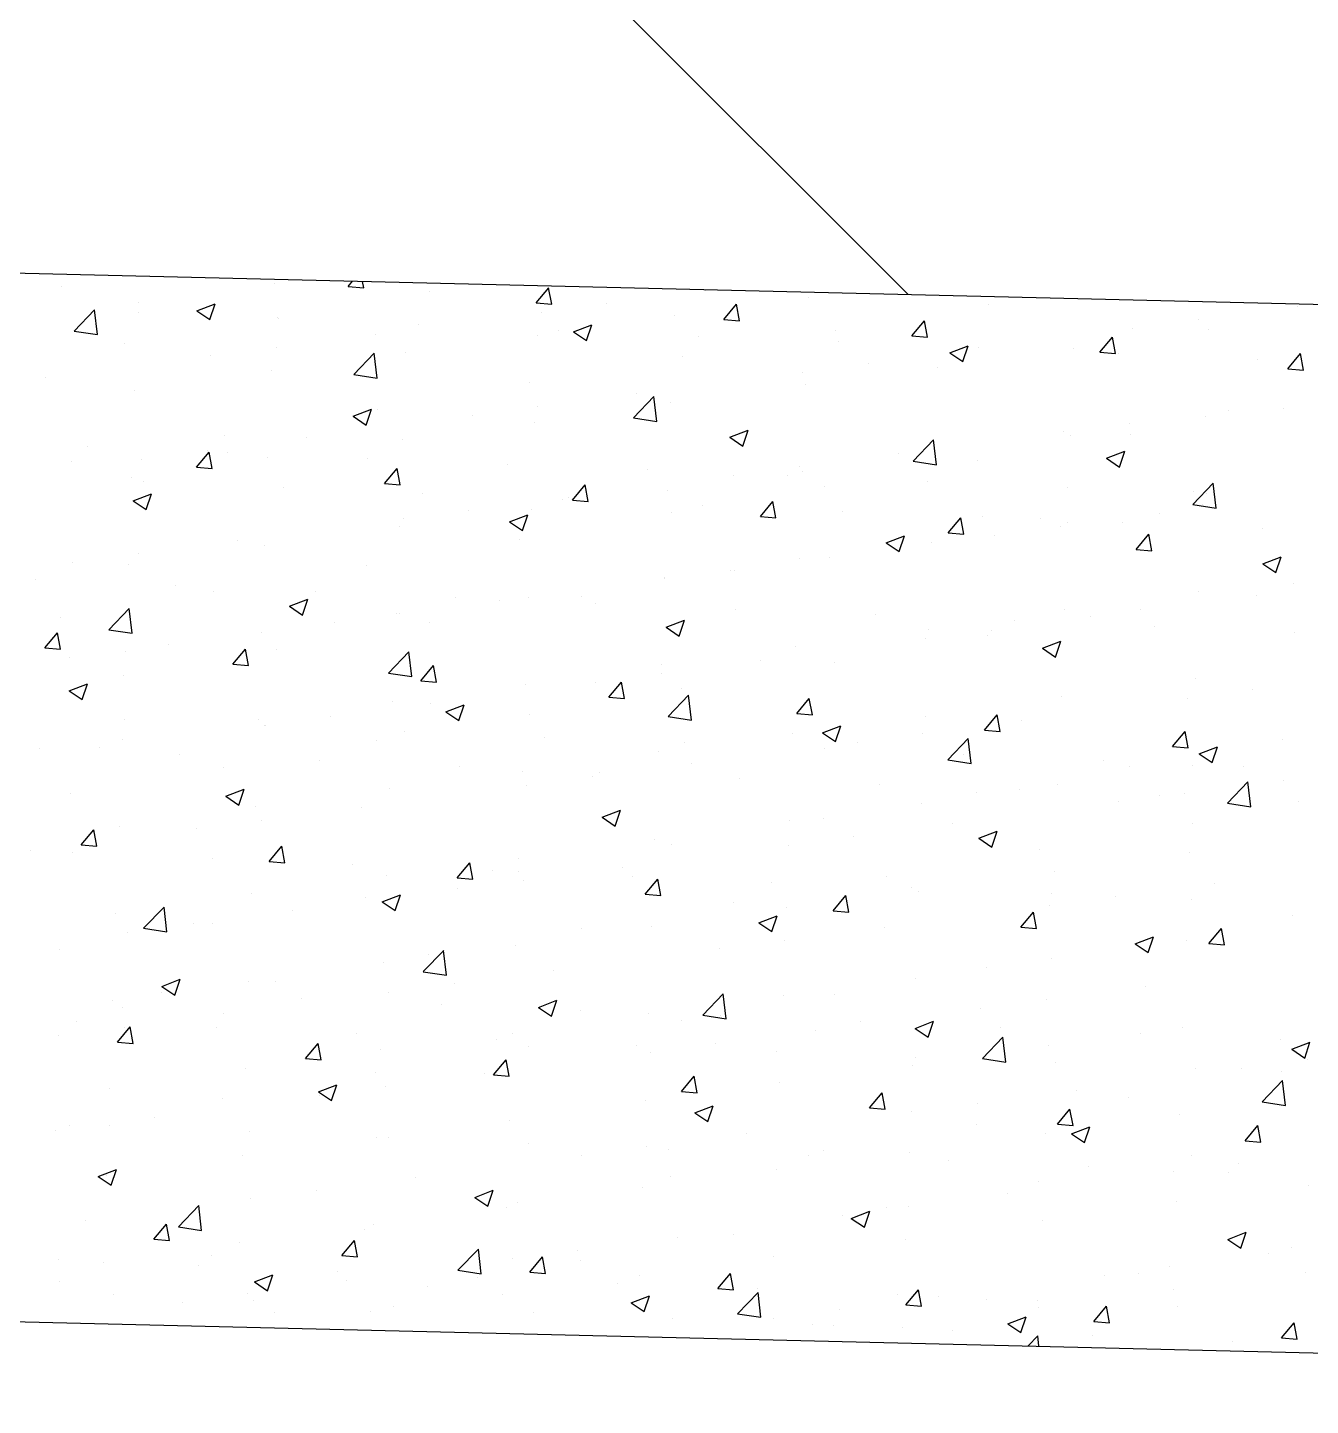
# Model space of a CAD drawing. Header units: millimetres. Extents: x 331487 to 517269, y 198509 to 399936.
# Drawn here: x 420091 to 420580, y 361677 to 362203 of the extents above; entities that cross this region are included whole.
import ezdxf

# ---------------------------------------------------------------- set-up
doc = ezdxf.new("R2010")
doc.units = ezdxf.units.MM
doc.header["$MEASUREMENT"] = 0
doc.layers.add('BEAM', color=1, linetype='Continuous', lineweight=5)
doc.layers.add('COLUMN', color=6, linetype='Continuous')

msp = doc.modelspace()

# ---------------------------------------------------------------- linework, layer by layer
at = {"layer": 'BEAM', "color": 253, "linetype": 'Continuous', "ltscale": 750}
msp.add_line((420426.9, 362100.77), (419727.04, 362800.63), dxfattribs=at)
at = {"layer": 'COLUMN'}
for p, q in [((383205.67, 362995.95), (421414.41, 362077.02)), ((382805.67, 362605.45), (421418.84, 361676.8))]:
    msp.add_line(p, q, dxfattribs=at)
at = {"layer": 'COLUMN', "color": 2, "linetype": 'Continuous'}
for p, q in [((420185.05, 362105.03), (420185.05, 362105.03)), ((420213.22, 362103.82), (420214.94, 362105.87)), ((420219.19, 362103.29), (420218.74, 362105.78)), ((420103.84, 362103.96), (420103.84, 362103.96)), ((420213.22, 362103.82), (420219.2, 362103.29)), ((420244.44, 362102.03), (420244.44, 362102.03)), ((420284.95, 362097.54), (420289.77, 362103.29)), ((420290.92, 362097.01), (420289.76, 362103.28)), ((420349.76, 362102.28), (420349.76, 362102.28)), ((420388.97, 362099.72), (420388.97, 362099.72)), ((420108.67, 362086.82), (420116.46, 362094.93)), ((420117.56, 362085.43), (420116.45, 362094.93)), ((420133.11, 362097.53), (420133.11, 362097.53)), ((420155.48, 362094.54), (420162.48, 362097.23)), ((420155.48, 362094.54), (420160.46, 362091.18)), ((420160.45, 362091.18), (420162.48, 362097.22)), ((420284.95, 362097.54), (420290.92, 362097.02)), ((420311.89, 362097.29), (420311.89, 362097.29)), ((420356.67, 362091.27), (420361.49, 362097.01)), ((420362.65, 362090.74), (420361.49, 362097.01)), ((420457.58, 362097.06), (420457.58, 362097.06)), ((420575.58, 362096.03), (420575.58, 362096.03)), ((420133.4, 362093.93), (420133.4, 362093.93)), ((420186.12, 362092.02), (420186.12, 362092.02)), ((420186.78, 362091.68), (420186.78, 362091.68)), ((420240.16, 362089.42), (420240.16, 362089.42)), ((420286.86, 362093.99), (420286.86, 362093.99)), ((420299.19, 362086.53), (420306.2, 362089.22)), ((420304.16, 362083.17), (420306.19, 362089.22)), ((420337.63, 362092.68), (420337.63, 362092.68)), ((420356.67, 362091.27), (420362.65, 362090.74)), ((420428.4, 362084.99), (420433.22, 362090.74)), ((420434.37, 362084.46), (420433.22, 362090.73)), ((420537.71, 362091.04), (420537.71, 362091.04)), ((420108.66, 362086.81), (420117.56, 362085.43)), ((420223.7, 362085.68), (420223.7, 362085.68)), ((420285.69, 362085.18), (420285.69, 362085.18)), ((420293.55, 362087.17), (420293.55, 362087.17)), ((420299.19, 362086.53), (420304.17, 362083.17)), ((420346.93, 362084.91), (420346.93, 362084.91)), ((420399.26, 362087.05), (420399.26, 362087.05)), ((420428.4, 362084.99), (420434.37, 362084.47)), ((420500.12, 362078.72), (420504.94, 362084.46)), ((420506.1, 362078.19), (420504.94, 362084.45)), ((420512.67, 362087.75), (420512.67, 362087.75)), ((420541.55, 362087.37), (420541.55, 362087.37)), ((420127.8, 362082.01), (420127.8, 362082.01)), ((420185.83, 362080.69), (420185.83, 362080.69)), ((420235.18, 362078.78), (420235.18, 362078.78)), ((420400.31, 362082.66), (420400.31, 362082.66)), ((420442.91, 362078.52), (420449.91, 362081.21)), ((420442.91, 362078.52), (420447.88, 362075.16)), ((420447.88, 362075.16), (420449.91, 362081.21)), ((420449.52, 362079.43), (420449.52, 362079.43)), ((420453.69, 362080.4), (420453.69, 362080.4)), ((420490.2, 362080.33), (420490.2, 362080.33)), ((420500.12, 362078.72), (420506.1, 362078.19)), ((420160.79, 362077.4), (420160.79, 362077.4)), ((420215.39, 362070.26), (420223.18, 362078.38)), ((420224.28, 362068.88), (420223.18, 362078.38)), ((420340.95, 362077.04), (420340.95, 362077.04)), ((420411.65, 362074.44), (420411.65, 362074.44)), ((420507.08, 362078.15), (420507.08, 362078.15)), ((420560.46, 362075.89), (420560.46, 362075.89)), ((420571.85, 362072.44), (420576.67, 362078.19)), ((420577.82, 362071.91), (420576.67, 362078.18)), ((420097.64, 362069.08), (420097.64, 362069.08)), ((420183.83, 362071.74), (420183.83, 362071.74)), ((420215.39, 362070.26), (420224.28, 362068.88)), ((420386.61, 362071.15), (420386.61, 362071.15)), ((420438.26, 362072.83), (420438.26, 362072.83)), ((420571.85, 362072.44), (420577.83, 362071.92)), ((420131.89, 362064.24), (420131.89, 362064.24)), ((420282.63, 362067.03), (420282.63, 362067.03)), ((420323.46, 362062.83), (420323.46, 362062.83)), ((420387.75, 362066.43), (420387.75, 362066.43)), ((420285.58, 362057.85), (420285.58, 362057.85)), ((420322.11, 362053.71), (420329.9, 362061.83)), ((420331, 362052.33), (420329.9, 362061.83)), ((420336.41, 362059.39), (420336.41, 362059.39)), ((420215.17, 362054.28), (420222.17, 362056.96)), ((420215.17, 362054.28), (420220.15, 362050.92)), ((420220.14, 362050.92), (420222.17, 362056.96)), ((420224.31, 362057.02), (420224.31, 362057.02)), ((420260.55, 362054.55), (420260.55, 362054.55)), ((420322.11, 362053.71), (420331, 362052.33)), ((420540.33, 362054.08), (420540.33, 362054.08)), ((420549.27, 362056.59), (420549.27, 362056.59)), ((420570.09, 362057.42), (420570.09, 362057.42)), ((420165.99, 362047.01), (420165.99, 362047.01)), ((420284.47, 362051.89), (420284.47, 362051.89)), ((420358.88, 362046.27), (420365.89, 362048.95)), ((420363.86, 362042.91), (420365.88, 362048.95)), ((420486.37, 362048.3), (420486.37, 362048.3)), ((420488.99, 362047.04), (420488.99, 362047.04)), ((420511.4, 362051.6), (420511.4, 362051.6)), ((420511.77, 362047.41), (420511.77, 362047.41)), ((420113.93, 362042.83), (420113.93, 362042.83)), ((420197.4, 362046.24), (420197.4, 362046.24)), ((420233.96, 362045.49), (420233.96, 362045.49)), ((420358.88, 362046.27), (420363.86, 362042.91)), ((420428.84, 362037.16), (420436.63, 362045.28)), ((420437.73, 362035.78), (420436.62, 362045.27)), ((420107.67, 362037), (420107.67, 362037)), ((420134.49, 362037.96), (420134.49, 362037.96)), ((420155.37, 362034.87), (420160.19, 362040.62)), ((420159.52, 362041.25), (420159.52, 362041.25)), ((420161.34, 362034.34), (420160.19, 362040.61)), ((420167.31, 362040.58), (420167.31, 362040.58)), ((420182.62, 362038.45), (420182.62, 362038.45)), ((420220.69, 362038.32), (420220.69, 362038.32)), ((420423.21, 362039.99), (420423.21, 362039.99)), ((420428.83, 362037.16), (420437.73, 362035.78)), ((420437.05, 362039.54), (420437.05, 362039.54)), ((420453.45, 362037.4), (420453.45, 362037.4)), ((420502.6, 362038.26), (420509.6, 362040.95)), ((420502.6, 362038.26), (420507.57, 362034.9)), ((420507.57, 362034.9), (420509.6, 362040.94)), ((420155.37, 362034.87), (420161.35, 362034.35)), ((420227.09, 362028.6), (420231.92, 362034.34)), ((420233.07, 362028.07), (420231.91, 362034.34)), ((420274.07, 362036.07), (420274.07, 362036.07)), ((420327.45, 362033.81), (420327.45, 362033.81)), ((420360.31, 362031.71), (420360.31, 362031.71)), ((420380.84, 362031.56), (420380.84, 362031.56)), ((420385.34, 362035), (420385.34, 362035)), ((420386.54, 362033.14), (420386.54, 362033.14)), ((420130.68, 362030.95), (420130.68, 362030.95)), ((420135.01, 362029.4), (420135.01, 362029.4)), ((420188.39, 362027.15), (420188.39, 362027.15)), ((420227.09, 362028.6), (420233.07, 362028.07)), ((420298.82, 362022.32), (420303.64, 362028.07)), ((420304.8, 362021.79), (420303.64, 362028.06)), ((420335.19, 362026.1), (420335.19, 362026.1)), ((420395.14, 362027.39), (420395.14, 362027.39)), ((420434.22, 362029.3), (420434.22, 362029.3)), ((420487.6, 362027.05), (420487.6, 362027.05)), ((420535.56, 362020.61), (420543.35, 362028.73)), ((420544.45, 362019.23), (420543.35, 362028.72)), ((420131.15, 362022.02), (420138.15, 362024.71)), ((420131.15, 362022.02), (420136.12, 362018.67)), ((420136.12, 362018.67), (420138.15, 362024.71)), ((420241.78, 362024.89), (420241.78, 362024.89)), ((420295.16, 362022.64), (420295.16, 362022.64)), ((420297.15, 362023.39), (420297.15, 362023.39)), ((420298.82, 362022.32), (420304.8, 362021.8)), ((420370.55, 362016.05), (420375.37, 362021.79)), ((420376.52, 362015.52), (420375.37, 362021.79)), ((420535.73, 362025.45), (420535.73, 362025.45)), ((420539.12, 362020.79), (420539.12, 362020.79)), ((420540.98, 362024.79), (420540.98, 362024.79)), ((420259.28, 362018.41), (420259.28, 362018.41)), ((420274.86, 362014.01), (420281.86, 362016.7)), ((420279.83, 362010.66), (420281.86, 362016.7)), ((420283.26, 362018.6), (420283.26, 362018.6)), ((420336.82, 362017.38), (420336.82, 362017.38)), ((420348.54, 362020.38), (420348.54, 362020.38)), ((420370.55, 362016.05), (420376.52, 362015.52)), ((420401.92, 362018.12), (420401.92, 362018.12)), ((420442.27, 362009.77), (420447.09, 362015.52)), ((420448.25, 362009.24), (420447.09, 362015.51)), ((420455.3, 362015.87), (420455.3, 362015.87)), ((420477.42, 362015.44), (420477.42, 362015.44)), ((420522.97, 362017.15), (420522.97, 362017.15)), ((420535.56, 362020.6), (420544.45, 362019.22)), ((420232.75, 362012.2), (420232.75, 362012.2)), ((420234.24, 362015.11), (420234.24, 362015.11)), ((420274.86, 362014.01), (420279.84, 362010.66)), ((420485.09, 362012.16), (420485.09, 362012.16)), ((420487.77, 362013.75), (420487.77, 362013.75)), ((420508.69, 362013.61), (420508.69, 362013.61)), ((420562.07, 362011.36), (420562.07, 362011.36)), ((420171.09, 362006.8), (420171.09, 362006.8)), ((420181.4, 362005.16), (420181.4, 362005.16)), ((420278.5, 362007.37), (420278.5, 362007.37)), ((420418.58, 362006.01), (420425.58, 362008.69)), ((420418.58, 362006.01), (420423.55, 362002.65)), ((420419.1, 362005.43), (420419.1, 362005.43)), ((420423.55, 362002.65), (420425.57, 362008.69)), ((420435.83, 362006.25), (420435.83, 362006.25)), ((420442.27, 362009.77), (420448.25, 362009.25)), ((420460.06, 362008.86), (420460.06, 362008.86)), ((420514, 362003.5), (420518.82, 362009.24)), ((420519.97, 362002.97), (420518.82, 362009.24)), ((420133.22, 362001.81), (420133.22, 362001.81)), ((420385.32, 361999.85), (420385.32, 361999.85)), ((420396.91, 362000.55), (420396.91, 362000.55)), ((420514, 362003.5), (420519.98, 362002.97)), ((420562.29, 361998), (420569.29, 362000.68)), ((420567.26, 361994.64), (420569.29, 362000.68)), ((420108.18, 361998.52), (420108.18, 361998.52)), ((420129.46, 361997.66), (420129.46, 361997.66)), ((420220.18, 361997.36), (420220.18, 361997.36)), ((420359.03, 361995.56), (420359.03, 361995.56)), ((420360.78, 361995.42), (420360.78, 361995.42)), ((420562.29, 361998), (420567.26, 361994.64)), ((420094.03, 361992), (420094.03, 361992)), ((420147.41, 361989.75), (420147.41, 361989.75)), ((420333.98, 361992.81), (420333.98, 361992.81)), ((420334, 361992.27), (420334, 361992.27)), ((420573.93, 361990.46), (420573.93, 361990.46)), ((420161.86, 361987.35), (420161.86, 361987.35)), ((420190.84, 361981.76), (420197.84, 361984.45)), ((420195.81, 361978.4), (420197.84, 361984.45)), ((420200.8, 361987.49), (420200.8, 361987.49)), ((420254.18, 361985.24), (420254.18, 361985.24)), ((420270.84, 361983.95), (420270.84, 361983.95)), ((420282.04, 361985.31), (420282.04, 361985.31)), ((420302.46, 361985.41), (420302.46, 361985.41)), ((420537.9, 361987.5), (420537.9, 361987.5)), ((420559.82, 361986.02), (420559.82, 361986.02)), ((420121.92, 361972.85), (420129.71, 361980.97)), ((420130.81, 361971.47), (420129.71, 361980.97)), ((420190.84, 361981.76), (420195.81, 361978.41)), ((420231.53, 361978.91), (420231.53, 361978.91)), ((420232.97, 361978.97), (420232.97, 361978.97)), ((420307.56, 361982.98), (420307.56, 361982.98)), ((420360.94, 361980.73), (420360.94, 361980.73)), ((420486.56, 361980.46), (420486.56, 361980.46)), ((420515.61, 361980.45), (420515.61, 361980.45)), ((420103.54, 361977.34), (420103.54, 361977.34)), ((420207.94, 361975.67), (420207.94, 361975.67)), ((420244.14, 361975.4), (420244.14, 361975.4)), ((420334.55, 361973.75), (420341.55, 361976.44)), ((420334.55, 361973.75), (420339.53, 361970.4)), ((420339.52, 361970.4), (420341.55, 361976.44)), ((420414.32, 361978.47), (420414.32, 361978.47)), ((420467.71, 361976.22), (420467.71, 361976.22)), ((420496.66, 361977.7), (420496.66, 361977.7)), ((420521.09, 361973.96), (420521.09, 361973.96)), ((420097.52, 361965.93), (420102.34, 361971.67)), ((420103.49, 361965.4), (420102.34, 361971.67)), ((420121.92, 361972.85), (420130.81, 361971.47)), ((420180.19, 361971.87), (420180.19, 361971.87)), ((420433.75, 361969.42), (420433.75, 361969.42)), ((420434.62, 361972.96), (420434.62, 361972.96)), ((420457.29, 361970.44), (420457.29, 361970.44)), ((420458.79, 361972.72), (420458.79, 361972.72)), ((420478.27, 361965.74), (420485.27, 361968.43)), ((420483.24, 361962.39), (420485.26, 361968.43)), ((420574.47, 361971.7), (420574.47, 361971.7)), ((420097.52, 361965.93), (420103.5, 361965.41)), ((420128.25, 361964.37), (420128.25, 361964.37)), ((420144.78, 361967.36), (420144.78, 361967.36)), ((420169.24, 361959.65), (420174.06, 361965.4)), ((420175.22, 361959.12), (420174.06, 361965.39)), ((420185.82, 361965.39), (420185.82, 361965.39)), ((420228.65, 361956.3), (420236.44, 361964.42)), ((420237.54, 361954.92), (420236.43, 361964.41)), ((420384.11, 361966.56), (420384.11, 361966.56)), ((420478.27, 361965.74), (420483.24, 361962.39)), ((420106.91, 361962.37), (420106.91, 361962.37)), ((420169.24, 361959.65), (420175.22, 361959.13)), ((420240.97, 361953.38), (420245.79, 361959.12)), ((420246.95, 361952.85), (420245.79, 361959.12)), ((420332.76, 361959.52), (420332.76, 361959.52)), ((420370.6, 361961.11), (420370.6, 361961.11)), ((420398.97, 361960.43), (420398.97, 361960.43)), ((420127.5, 361955.38), (420127.5, 361955.38)), ((420228.64, 361956.3), (420237.54, 361954.92)), ((420240.97, 361953.38), (420246.95, 361952.86)), ((420307.69, 361952.83), (420307.69, 361952.83)), ((420312.7, 361947.1), (420317.52, 361952.85)), ((420318.67, 361946.57), (420317.51, 361952.84)), ((420332.73, 361956.12), (420332.73, 361956.12)), ((420536.68, 361954.21), (420536.68, 361954.21)), ((420106.82, 361949.51), (420113.82, 361952.2)), ((420106.82, 361949.51), (420111.79, 361946.15)), ((420111.79, 361946.15), (420113.82, 361952.19)), ((420280.82, 361952.02), (420280.82, 361952.02)), ((420312.7, 361947.1), (420318.67, 361946.58)), ((420335.37, 361939.75), (420343.16, 361947.87)), ((420340.65, 361950.41), (420340.65, 361950.41)), ((420344.26, 361938.37), (420343.16, 361947.86)), ((420485.34, 361947.17), (420485.34, 361947.17)), ((420558.54, 361949.87), (420558.54, 361949.87)), ((420230.31, 361945.62), (420230.31, 361945.62)), ((420244.54, 361944.51), (420244.54, 361944.51)), ((420250.53, 361941.5), (420257.53, 361944.19)), ((420255.5, 361938.14), (420257.53, 361944.19)), ((420384.42, 361940.83), (420389.24, 361946.57)), ((420390.4, 361940.3), (420389.24, 361946.57)), ((420533.51, 361946.58), (420533.51, 361946.58)), ((420127.94, 361938.65), (420127.94, 361938.65)), ((420178.97, 361938.58), (420178.97, 361938.58)), ((420206.66, 361939.53), (420206.66, 361939.53)), ((420250.53, 361941.5), (420255.51, 361938.14)), ((420282.33, 361940.4), (420282.33, 361940.4)), ((420335.37, 361939.74), (420344.26, 361938.36)), ((420384.42, 361940.83), (420390.4, 361940.3)), ((420433.4, 361939.67), (420433.4, 361939.67)), ((420456.15, 361934.55), (420460.97, 361940.3)), ((420462.12, 361934.02), (420460.97, 361940.29)), ((420470.35, 361938.26), (420470.35, 361938.26)), ((420181.32, 361936.39), (420181.32, 361936.39)), ((420181.63, 361936.23), (420181.63, 361936.23)), ((420234.7, 361934.14), (420234.7, 361934.14)), ((420288.09, 361931.88), (420288.09, 361931.88)), ((420382.89, 361933.27), (420382.89, 361933.27)), ((420394.24, 361933.49), (420401.25, 361936.18)), ((420394.24, 361933.49), (420399.22, 361930.13)), ((420399.21, 361930.13), (420401.24, 361936.18)), ((420432.48, 361933.28), (420432.48, 361933.28)), ((420442.1, 361923.2), (420449.89, 361931.31)), ((420450.99, 361921.81), (420449.88, 361931.31)), ((420456.15, 361934.55), (420462.13, 361934.03)), ((420527.87, 361928.28), (420532.69, 361934.02)), ((420533.85, 361927.75), (420532.69, 361934.02)), ((420095.64, 361927.47), (420095.64, 361927.47)), ((420118.47, 361927.91), (420118.47, 361927.91)), ((420127.03, 361931.08), (420127.03, 361931.08)), ((420224.01, 361930.39), (420224.01, 361930.39)), ((420331.55, 361926.23), (420331.55, 361926.23)), ((420341.47, 361929.63), (420341.47, 361929.63)), ((420394.85, 361927.37), (420394.85, 361927.37)), ((420407.45, 361929.98), (420407.45, 361929.98)), ((420527.87, 361928.28), (420533.85, 361927.75)), ((420537.96, 361925.48), (420544.96, 361928.17)), ((420542.93, 361922.12), (420544.96, 361928.17)), ((420569.8, 361930.79), (420569.8, 361930.79)), ((420149.02, 361925.22), (420149.02, 361925.22)), ((420202.41, 361922.96), (420202.41, 361922.96)), ((420344.29, 361921.67), (420344.29, 361921.67)), ((420442.09, 361923.19), (420450.99, 361921.81)), ((420448.23, 361925.12), (420448.23, 361925.12)), ((420501.62, 361922.86), (420501.62, 361922.86)), ((420511.48, 361920.78), (420511.48, 361920.78)), ((420535.47, 361920.92), (420535.47, 361920.92)), ((420537.96, 361925.48), (420542.93, 361922.13)), ((420165.69, 361920.38), (420165.69, 361920.38)), ((420255.79, 361920.7), (420255.79, 361920.7)), ((420279.61, 361918.73), (420279.61, 361918.73)), ((420306.42, 361916.68), (420306.42, 361916.68)), ((420309.17, 361918.45), (420309.17, 361918.45)), ((420362.55, 361916.19), (420362.55, 361916.19)), ((420555, 361920.6), (420555, 361920.6)), ((420107.38, 361910.37), (420107.38, 361910.37)), ((420166.51, 361909.25), (420173.51, 361911.93)), ((420171.48, 361905.89), (420173.51, 361911.93)), ((420229.1, 361912.33), (420229.1, 361912.33)), ((420281.38, 361913.38), (420281.38, 361913.38)), ((420415.94, 361913.94), (420415.94, 361913.94)), ((420453.16, 361910.77), (420453.16, 361910.77)), ((420469.32, 361911.68), (420469.32, 361911.68)), ((420484.12, 361913.88), (420484.12, 361913.88)), ((420532.24, 361910.43), (420532.24, 361910.43)), ((420548.82, 361906.65), (420556.61, 361914.76)), ((420557.71, 361905.26), (420556.61, 361914.76)), ((420570.11, 361915.42), (420570.11, 361915.42)), ((420166.51, 361909.25), (420171.48, 361905.89)), ((420177.75, 361905.29), (420177.75, 361905.29)), ((420218.23, 361905.07), (420218.23, 361905.07)), ((420432.18, 361906.38), (420432.18, 361906.38)), ((420507.2, 361907.14), (420507.2, 361907.14)), ((420522.7, 361909.43), (420522.7, 361909.43)), ((420548.82, 361906.64), (420557.71, 361905.26)), ((420576.08, 361907.17), (420576.08, 361907.17)), ((420180.36, 361900.08), (420180.36, 361900.08)), ((420310.22, 361901.24), (420317.22, 361903.92)), ((420310.22, 361901.24), (420315.2, 361897.88)), ((420315.19, 361897.88), (420317.22, 361903.92)), ((420381.67, 361899.98), (420381.67, 361899.98)), ((420394.84, 361900.76), (420394.84, 361900.76)), ((420111.39, 361890.71), (420116.21, 361896.45)), ((420117.37, 361890.18), (420116.21, 361896.45)), ((420125.81, 361897.79), (420125.81, 361897.79)), ((420155.32, 361896.79), (420155.32, 361896.79)), ((420444.05, 361898.82), (420444.05, 361898.82)), ((420453.93, 361893.23), (420460.94, 361895.92)), ((420458.91, 361889.87), (420460.93, 361895.91)), ((420535.44, 361898.82), (420535.44, 361898.82)), ((420111.39, 361890.71), (420117.37, 361890.19)), ((420183.12, 361884.43), (420187.94, 361890.18)), ((420189.09, 361883.91), (420187.94, 361890.17)), ((420330.33, 361892.94), (420330.33, 361892.94)), ((420336.52, 361890.75), (420336.52, 361890.75)), ((420381.14, 361890.54), (420381.14, 361890.54)), ((420406.17, 361893.84), (420406.17, 361893.84)), ((420453.93, 361893.23), (420458.91, 361889.87)), ((420092.17, 361888.47), (420092.17, 361888.47)), ((420108.04, 361887.82), (420108.04, 361887.82)), ((420161.43, 361885.56), (420161.43, 361885.56)), ((420183.12, 361884.43), (420189.1, 361883.91)), ((420278.39, 361885.44), (420278.39, 361885.44)), ((420477.12, 361888.81), (420477.12, 361888.81)), ((420534.25, 361887.63), (420534.25, 361887.63)), ((420214.81, 361883.31), (420214.81, 361883.31)), ((420227.88, 361879.04), (420227.88, 361879.04)), ((420254.84, 361878.16), (420259.67, 361883.9)), ((420260.82, 361877.63), (420259.66, 361883.9)), ((420268.19, 361881.05), (420268.19, 361881.05)), ((420278.2, 361880.74), (420278.2, 361880.74)), ((420317.98, 361882.23), (420317.98, 361882.23)), ((420321.57, 361878.8), (420321.57, 361878.8)), ((420418.8, 361878.8), (420418.8, 361878.8)), ((420482.91, 361880.59), (420482.91, 361880.59)), ((420254.85, 361878.16), (420260.82, 361877.64)), ((420255.08, 361873.94), (420255.08, 361873.94)), ((420280.11, 361877.24), (420280.11, 361877.24)), ((420326.57, 361871.88), (420331.39, 361877.63)), ((420332.55, 361871.35), (420331.39, 361877.62)), ((420374.96, 361876.54), (420374.96, 361876.54)), ((420428.34, 361874.28), (420428.34, 361874.28)), ((420543.8, 361875.98), (420543.8, 361875.98)), ((420176.54, 361872), (420176.54, 361872)), ((420219.88, 361870.73), (420219.88, 361870.73)), ((420226.2, 361868.98), (420233.2, 361871.67)), ((420226.2, 361868.98), (420231.17, 361865.63)), ((420231.17, 361865.63), (420233.2, 361871.67)), ((420326.57, 361871.88), (420332.55, 361871.36)), ((420360.48, 361868.79), (420360.48, 361868.79)), ((420398.3, 361865.61), (420403.12, 361871.35)), ((420404.27, 361865.08), (420403.12, 361871.35)), ((420430.97, 361873.09), (420430.97, 361873.09)), ((420481.72, 361872.03), (420481.72, 361872.03)), ((420505.93, 361870.99), (420505.93, 361870.99)), ((420535.1, 361869.77), (420535.1, 361869.77)), ((420124.6, 361864.5), (420124.6, 361864.5)), ((420135.18, 361858.89), (420142.97, 361867.01)), ((420144.07, 361857.51), (420142.97, 361867)), ((420191.92, 361865.63), (420191.92, 361865.63)), ((420369.91, 361860.98), (420376.91, 361863.66)), ((420374.88, 361857.62), (420376.91, 361863.66)), ((420380.46, 361866.69), (420380.46, 361866.69)), ((420398.3, 361865.61), (420404.27, 361865.09)), ((420470.02, 361859.33), (420474.84, 361865.08)), ((420476, 361858.8), (420474.84, 361865.07)), ((420480.9, 361867.69), (420480.9, 361867.69)), ((420573.63, 361863.83), (420573.63, 361863.83)), ((420135.18, 361858.88), (420144.07, 361857.5)), ((420154.05, 361860.64), (420154.05, 361860.64)), ((420161.57, 361860.72), (420161.57, 361860.72)), ((420302.16, 361858.78), (420302.16, 361858.78)), ((420329.11, 361859.65), (420329.11, 361859.65)), ((420369.91, 361860.98), (420374.89, 361857.62)), ((420417.74, 361859.38), (420417.74, 361859.38)), ((420470.02, 361859.33), (420476, 361858.81)), ((420541.75, 361853.06), (420546.57, 361858.8)), ((420547.72, 361852.53), (420546.57, 361858.8)), ((420129.02, 361857.35), (420129.02, 361857.35)), ((420379.87, 361854.39), (420379.87, 361854.39)), ((420513.63, 361852.97), (420520.63, 361855.65)), ((420513.63, 361852.97), (420518.6, 361849.61)), ((420515.31, 361853.82), (420515.31, 361853.82)), ((420518.6, 361849.61), (420520.62, 361855.65)), ((420533.04, 361854.34), (420533.04, 361854.34)), ((420541.75, 361853.06), (420547.73, 361852.54)), ((420103.25, 361850.71), (420103.25, 361850.71)), ((420241.91, 361842.34), (420249.7, 361850.45)), ((420243.85, 361848.77), (420243.85, 361848.77)), ((420250.8, 361840.95), (420249.69, 361850.45)), ((420277.18, 361852.15), (420277.18, 361852.15)), ((420354.83, 361851.1), (420354.83, 361851.1)), ((420481.69, 361847.3), (420481.69, 361847.3)), ((420226.67, 361845.75), (420226.67, 361845.75)), ((420241.9, 361842.33), (420250.8, 361840.95)), ((420291.68, 361842.78), (420291.68, 361842.78)), ((420456.99, 361843.81), (420456.99, 361843.81)), ((420142.18, 361836.73), (420149.18, 361839.42)), ((420142.18, 361836.73), (420147.15, 361833.38)), ((420147.15, 361833.37), (420149.18, 361839.42)), ((420175.32, 361838.71), (420175.32, 361838.71)), ((420185.53, 361838.76), (420185.53, 361838.76)), ((420253.8, 361837.8), (420253.8, 361837.8)), ((420429.75, 361839.81), (420429.75, 361839.81)), ((420141.95, 361834.46), (420141.95, 361834.46)), ((420195.34, 361832.21), (420195.34, 361832.21)), ((420228.77, 361834.5), (420228.77, 361834.5)), ((420285.89, 361828.72), (420292.89, 361831.41)), ((420290.86, 361825.37), (420292.89, 361831.41)), ((420348.63, 361825.79), (420356.42, 361833.9)), ((420357.52, 361824.4), (420356.42, 361833.9)), ((420379.24, 361833.4), (420379.24, 361833.4)), ((420398.67, 361833.8), (420398.67, 361833.8)), ((420479.62, 361831.55), (420479.62, 361831.55)), ((420517.5, 361836.54), (420517.5, 361836.54)), ((420123.38, 361831.21), (420123.38, 361831.21)), ((420127.21, 361828.75), (420127.21, 361828.75)), ((420165.62, 361826.19), (420165.62, 361826.19)), ((420248.72, 361829.95), (420248.72, 361829.95)), ((420285.89, 361828.72), (420290.86, 361825.37)), ((420302.1, 361827.7), (420302.1, 361827.7)), ((420327.9, 361826.36), (420327.9, 361826.36)), ((420454.59, 361828.25), (420454.59, 361828.25)), ((420109.66, 361823.29), (420109.66, 361823.29)), ((420125.27, 361815.49), (420130.09, 361821.24)), ((420127.74, 361821.2), (420127.74, 361821.2)), ((420131.24, 361814.96), (420130.09, 361821.23)), ((420163.04, 361821.03), (420163.04, 361821.03)), ((420340.36, 361823.79), (420340.36, 361823.79)), ((420348.63, 361825.78), (420357.52, 361824.4)), ((420355.48, 361825.44), (420355.48, 361825.44)), ((420408.86, 361823.19), (420408.86, 361823.19)), ((420429.6, 361820.71), (420436.6, 361823.4)), ((420434.57, 361817.36), (420436.6, 361823.4)), ((420462.25, 361820.93), (420462.25, 361820.93)), ((420531.82, 361821.05), (420531.82, 361821.05)), ((420102.71, 361817.91), (420102.71, 361817.91)), ((420216.42, 361818.77), (420216.42, 361818.77)), ((420269.8, 361816.52), (420269.8, 361816.52)), ((420275.96, 361818.87), (420275.96, 361818.87)), ((420391.43, 361819.94), (420391.43, 361819.94)), ((420429.6, 361820.71), (420434.58, 361817.36)), ((420455.35, 361809.23), (420463.14, 361817.35)), ((420464.24, 361807.85), (420463.14, 361817.35)), ((420515.63, 361818.67), (420515.63, 361818.67)), ((420569.01, 361816.42), (420569.01, 361816.42)), ((420125.27, 361815.49), (420131.25, 361814.97)), ((420196.99, 361809.21), (420201.81, 361814.96)), ((420202.97, 361808.69), (420201.81, 361814.95)), ((420225.45, 361812.46), (420225.45, 361812.46)), ((420282.04, 361813.78), (420282.04, 361813.78)), ((420323.18, 361814.26), (420323.18, 361814.26)), ((420328.53, 361811.66), (420328.53, 361811.66)), ((420353.56, 361814.95), (420353.56, 361814.95)), ((420376.57, 361812.01), (420376.57, 361812.01)), ((420480.48, 361814.01), (420480.48, 361814.01)), ((420573.32, 361812.7), (420580.32, 361815.39)), ((420573.32, 361812.7), (420578.29, 361809.35)), ((420578.29, 361809.35), (420580.31, 361815.39)), ((420174.11, 361805.42), (420174.11, 361805.42)), ((420196.99, 361809.21), (420202.97, 361808.69)), ((420268.72, 361802.94), (420273.54, 361808.68)), ((420274.7, 361802.41), (420273.54, 361808.68)), ((420428.54, 361806.52), (420428.54, 361806.52)), ((420429.95, 361809.75), (420429.95, 361809.75)), ((420455.35, 361809.23), (420464.24, 361807.85)), ((420483.33, 361807.5), (420483.33, 361807.5)), ((420536.71, 361805.24), (420536.71, 361805.24)), ((420554.34, 361805.41), (420554.34, 361805.41)), ((420579.38, 361808.7), (420579.38, 361808.7)), ((420223.72, 361803.76), (420223.72, 361803.76)), ((420265.37, 361803.34), (420265.37, 361803.34)), ((420268.72, 361802.94), (420274.7, 361802.42)), ((420340.45, 361796.66), (420345.27, 361802.41)), ((420346.42, 361796.14), (420345.27, 361802.4)), ((420378.03, 361800.11), (420378.03, 361800.11)), ((420562.08, 361792.68), (420569.87, 361800.8)), ((420569.5, 361804.16), (420569.5, 361804.16)), ((420570.97, 361791.3), (420569.86, 361800.79)), ((420122.17, 361797.92), (420122.17, 361797.92)), ((420201.87, 361796.47), (420208.87, 361799.16)), ((420201.87, 361796.47), (420206.84, 361793.11)), ((420202.46, 361795.06), (420202.46, 361795.06)), ((420206.84, 361793.11), (420208.87, 361799.16)), ((420227.5, 361798.36), (420227.5, 361798.36)), ((420340.45, 361796.66), (420346.42, 361796.14)), ((420412.17, 361790.39), (420416.99, 361796.13)), ((420418.15, 361789.86), (420416.99, 361796.13)), ((420491.19, 361797.09), (420491.19, 361797.09)), ((420165.4, 361793.75), (420165.4, 361793.75)), ((420326.68, 361793.07), (420326.68, 361793.07)), ((420345.58, 361788.46), (420352.58, 361791.15)), ((420350.55, 361785.1), (420352.58, 361791.15)), ((420412.17, 361790.39), (420418.15, 361789.87)), ((420453.32, 361792.11), (420453.32, 361792.11)), ((420483.9, 361784.11), (420488.72, 361789.86)), ((420489.87, 361783.59), (420488.72, 361789.85)), ((420511.18, 361794.15), (420511.18, 361794.15)), ((420562.07, 361792.68), (420570.97, 361791.3)), ((420139.31, 361786.75), (420139.31, 361786.75)), ((420274.74, 361785.58), (420274.74, 361785.58)), ((420345.58, 361788.46), (420350.56, 361785.1)), ((420428.28, 361788.81), (420428.28, 361788.81)), ((420452.86, 361784.14), (420452.86, 361784.14)), ((420483.9, 361784.11), (420489.88, 361783.59)), ((420530.6, 361787.77), (420530.6, 361787.77)), ((420101.44, 361781.76), (420101.44, 361781.76)), ((420107.08, 361783.74), (420107.08, 361783.74)), ((420122.06, 361783.63), (420122.06, 361783.63)), ((420175.44, 361781.38), (420175.44, 361781.38)), ((420224.23, 361779.17), (420224.23, 361779.17)), ((420228.82, 361779.12), (420228.82, 361779.12)), ((420365.13, 361780.5), (420365.13, 361780.5)), ((420479.26, 361780.72), (420479.26, 361780.72)), ((420489.29, 361780.45), (420496.3, 361783.14)), ((420489.29, 361780.45), (420494.27, 361777.1)), ((420494.26, 361777.09), (420496.29, 361783.14)), ((420555.62, 361777.84), (420560.45, 361783.58)), ((420561.6, 361777.31), (420560.44, 361783.58)), ((420282.2, 361776.87), (420282.2, 361776.87)), ((420327.25, 361775.51), (420327.25, 361775.51)), ((420335.59, 361774.61), (420335.59, 361774.61)), ((420394.55, 361774.13), (420394.55, 361774.13)), ((420555.62, 361777.84), (420561.6, 361777.32)), ((420172.89, 361772.13), (420172.89, 361772.13)), ((420302.22, 361772.22), (420302.22, 361772.22)), ((420388.97, 361772.35), (420388.97, 361772.35)), ((420427.32, 361773.23), (420427.32, 361773.23)), ((420442.35, 361770.1), (420442.35, 361770.1)), ((420535.14, 361772.19), (420535.14, 361772.19)), ((420553.07, 361769.26), (420553.07, 361769.26)), ((420117.85, 361764.22), (420124.85, 361766.9)), ((420117.85, 361764.22), (420122.82, 361760.86)), ((420120.95, 361764.64), (420120.95, 361764.64)), ((420122.82, 361760.86), (420124.84, 361766.9)), ((420239.06, 361763.9), (420239.06, 361763.9)), ((420336.23, 361764.12), (420336.23, 361764.12)), ((420376.81, 361766.82), (420376.81, 361766.82)), ((420495.73, 361767.84), (420495.73, 361767.84)), ((420528.04, 361765.97), (420528.04, 361765.97)), ((420549.12, 361765.59), (420549.12, 361765.59)), ((420201.19, 361758.92), (420201.19, 361758.92)), ((420261.56, 361756.21), (420268.56, 361758.89)), ((420266.53, 361752.85), (420268.56, 361758.89)), ((420325.47, 361759.78), (420325.47, 361759.78)), ((420476.83, 361762.18), (420476.83, 361762.18)), ((420579.9, 361760.88), (420579.9, 361760.88)), ((420148.44, 361744.93), (420156.23, 361753.04)), ((420157.33, 361743.54), (420156.22, 361753.04)), ((420176.16, 361755.62), (420176.16, 361755.62)), ((420261.56, 361756.21), (420266.53, 361752.85)), ((420277.91, 361754.11), (420277.91, 361754.11)), ((420427.01, 361752.67), (420427.01, 361752.67)), ((420464.88, 361757.65), (420464.88, 361757.65)), ((420529.39, 361754.48), (420529.39, 361754.48)), ((420113, 361747.31), (420113, 361747.31)), ((420273.53, 361752.29), (420273.53, 361752.29)), ((420401.97, 361749.37), (420401.97, 361749.37)), ((420405.27, 361748.2), (420412.27, 361750.89)), ((420405.27, 361748.2), (420410.25, 361744.84)), ((420410.24, 361744.84), (420412.27, 361750.88)), ((420418.51, 361752.17), (420418.51, 361752.17)), ((420478.04, 361747.44), (420478.04, 361747.44)), ((420139.14, 361740.27), (420143.96, 361746.02)), ((420145.12, 361739.74), (420143.96, 361746.01)), ((420148.44, 361744.92), (420157.33, 361743.54)), ((420219.59, 361744.1), (420219.59, 361744.1)), ((420223.02, 361745.88), (420223.02, 361745.88)), ((420360.19, 361742.16), (420360.19, 361742.16)), ((420548.98, 361740.19), (420555.99, 361742.88)), ((420553.96, 361736.83), (420555.98, 361742.88)), ((420139.14, 361740.27), (420145.12, 361739.75)), ((420171.67, 361738.84), (420171.67, 361738.84)), ((420210.87, 361734), (420215.69, 361739.74)), ((420216.84, 361733.47), (420215.69, 361739.73)), ((420338.82, 361741.06), (420338.82, 361741.06)), ((420426.1, 361739.94), (420426.1, 361739.94)), ((420548.98, 361740.19), (420553.96, 361736.83)), ((420573.34, 361737.2), (420573.34, 361737.2)), ((420102.58, 361732.53), (420102.58, 361732.53)), ((420161.27, 361734.09), (420161.27, 361734.09)), ((420210.87, 361734), (420216.85, 361733.47)), ((420255.16, 361728.37), (420262.95, 361736.49)), ((420264.05, 361726.99), (420262.95, 361736.49)), ((420275.91, 361732.78), (420275.91, 361732.78)), ((420282.6, 361727.72), (420287.42, 361733.47)), ((420288.57, 361727.19), (420287.41, 361733.46)), ((420300.95, 361736.07), (420300.95, 361736.07)), ((420301.87, 361732.15), (420301.87, 361732.15)), ((420375.59, 361733.54), (420375.59, 361733.54)), ((420564.64, 361734.81), (420564.64, 361734.81)), ((420119.73, 361731.35), (420119.73, 361731.35)), ((420155.97, 361730.28), (420155.97, 361730.28)), ((420177.54, 361723.95), (420184.54, 361726.64)), ((420182.51, 361720.6), (420184.53, 361726.64)), ((420209.35, 361728.02), (420209.35, 361728.02)), ((420255.16, 361728.37), (420264.05, 361726.99)), ((420282.6, 361727.72), (420288.57, 361727.2)), ((420324.25, 361726.49), (420324.25, 361726.49)), ((420354.32, 361721.45), (420359.14, 361727.19)), ((420360.3, 361720.92), (420359.14, 361727.18)), ((420501.73, 361726.53), (420501.73, 361726.53)), ((420515.02, 361727.19), (420515.02, 361727.19)), ((420526.76, 361729.82), (420526.76, 361729.82)), ((420578.68, 361727.59), (420578.68, 361727.59)), ((420102.95, 361724.08), (420102.95, 361724.08)), ((420177.54, 361723.95), (420182.51, 361720.6)), ((420212.76, 361724.46), (420212.76, 361724.46)), ((420243.55, 361722.14), (420243.55, 361722.14)), ((420262.73, 361725.77), (420262.73, 361725.77)), ((420316.11, 361723.51), (420316.11, 361723.51)), ((420354.32, 361721.45), (420360.3, 361720.92)), ((420369.5, 361721.25), (420369.5, 361721.25)), ((420528.17, 361721.19), (420528.17, 361721.19)), ((420123.67, 361719.1), (420123.67, 361719.1)), ((420149.85, 361716.18), (420149.85, 361716.18)), ((420174.88, 361719.47), (420174.88, 361719.47)), ((420177.05, 361716.84), (420177.05, 361716.84)), ((420272.31, 361719), (420272.31, 361719)), ((420321.25, 361715.95), (420328.25, 361718.63)), ((420321.25, 361715.95), (420326.22, 361712.59)), ((420326.22, 361712.59), (420328.25, 361718.63)), ((420361.89, 361711.82), (420369.68, 361719.94)), ((420370.78, 361710.44), (420369.67, 361719.93)), ((420422.88, 361719), (420422.88, 361719)), ((420426.05, 361715.17), (420430.87, 361720.92)), ((420432.02, 361714.64), (420430.87, 361720.91)), ((420438.57, 361718.21), (420438.57, 361718.21)), ((420456.7, 361717.18), (420456.7, 361717.18)), ((420476.26, 361716.74), (420476.26, 361716.74)), ((420185.23, 361712.13), (420185.23, 361712.13)), ((420221.8, 361712.6), (420221.8, 361712.6)), ((420230.43, 361714.59), (420230.43, 361714.59)), ((420283.82, 361712.33), (420283.82, 361712.33)), ((420361.88, 361711.82), (420370.78, 361710.44)), ((420400.7, 361713.23), (420400.7, 361713.23)), ((420426.05, 361715.17), (420432.02, 361714.65)), ((420464.96, 361707.94), (420471.96, 361710.62)), ((420469.93, 361704.58), (420471.96, 361710.62)), ((420476.83, 361714.15), (420476.83, 361714.15)), ((420497.77, 361708.89), (420502.59, 361714.64)), ((420503.75, 361708.37), (420502.59, 361714.63)), ((420529.64, 361714.49), (420529.64, 361714.49)), ((420337.2, 361710.08), (420337.2, 361710.08)), ((420375.67, 361709.93), (420375.67, 361709.93)), ((420390.58, 361707.82), (420390.58, 361707.82)), ((420398.38, 361707.17), (420398.38, 361707.17)), ((420424.89, 361706.65), (420424.89, 361706.65)), ((420443.96, 361705.57), (420443.96, 361705.57)), ((420464.96, 361707.94), (420469.94, 361704.58)), ((420497.77, 361708.89), (420503.75, 361708.37)), ((420569.5, 361702.62), (420574.32, 361708.36)), ((420575.47, 361702.09), (420574.32, 361708.36)), ((420472.72, 361699.55), (420476.4, 361703.39)), ((420476.85, 361699.45), (420476.4, 361703.38)), ((420497.34, 361703.31), (420497.34, 361703.31)), ((420550.73, 361701.06), (420550.73, 361701.06)), ((420569.5, 361702.62), (420575.48, 361702.1))]:
    msp.add_line(p, q, dxfattribs=at)
at = {"layer": 'COLUMN'}
msp.add_arc((410459.23, 371453.02), 10658.26, 298.482975, 358.124048, dxfattribs=at)

doc.saveas('drawing.dxf')
